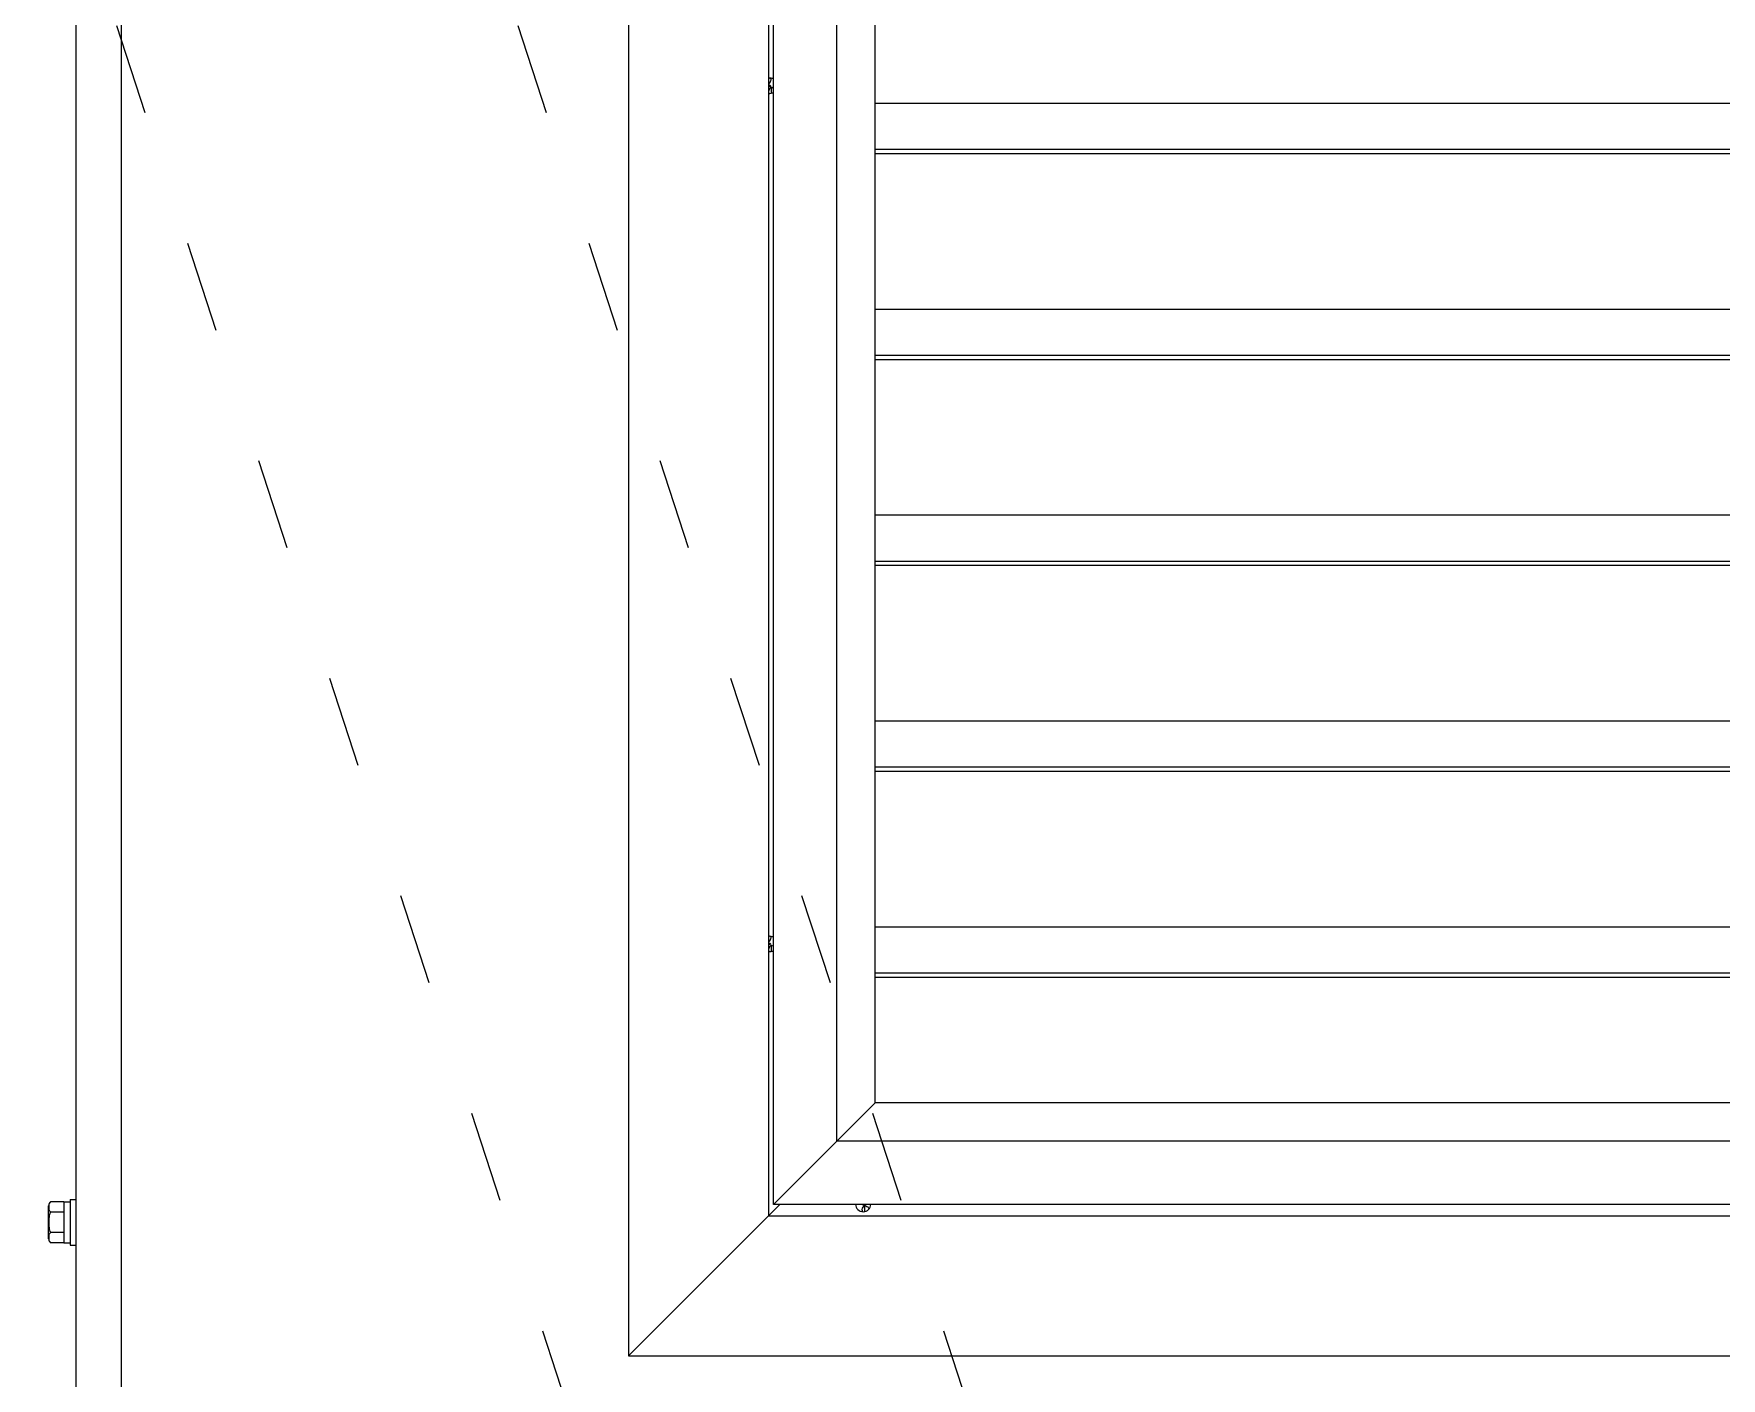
# Model space of a CAD drawing. Extents: x 61367 to 140945, y -1257 to 25588.
# Drawn here: x 71421.7 to 71864.2, y 18439.2 to 18791.7 of the extents above; entities that cross this region are included whole.
import ezdxf

# ---------------------------------------------------------------- set-up
doc = ezdxf.new("R2010")
doc.units = 0
doc.header["$MEASUREMENT"] = 0
doc.linetypes.add('ACAD_ISO03W100', pattern=[30, 12, -18])
doc.layers.get('0').update_dxf_attribs({"linetype": 'CONTINUOUS'})
for name, color, linetype in [('2401-00300-M6-16HWMC_0', 7, 'CONTINUOUS'), ('2401-00695-M4-16ST_0', 7, 'CONTINUOUS'), ('4212-68099_1_0', 7, 'CONTINUOUS'), ('4212-73755_1_0', 7, 'CONTINUOUS'), ('WATER-PROOF-INNER-DOWN_0', 7, 'CONTINUOUS'), ('WATER-PROOF-INNER-SIDE_0', 7, 'CONTINUOUS'), ('WATER-PROOF-INNER_0', 7, 'CONTINUOUS'), ('WATER-PROOF-OUTER-DOWN_0', 7, 'CONTINUOUS'), ('WATER-PROOF-OUTER-SIDE_0', 7, 'CONTINUOUS')]:
    doc.layers.add(name, color=color, linetype=linetype)
doc.layers.add('THICK', color=7, linetype='CONTINUOUS', lineweight=0)

# ---------------------------------------------------------------- blocks, each defined once
blk = doc.blocks.new('ETRYRTERRTERWDDASW')
at = {"layer": 'THICK', "color": 1, "linetype": 'ACAD_ISO03W100', "ltscale": 2}
for p, q in [((214128.38, 51356.57), (213334.9, 48924.57)), ((214233.57, 51356.57), (213440.09, 48924.57))]:
    blk.add_line(p, q, dxfattribs=at)
blk = doc.blocks.new('ERGRTHTHRT')
at = {"layer": '2401-00300-M6-16HWMC_0', "color": 7, "linetype": 'Continuous'}
for p, q in [((-37978.66, -69467.52), (-37978.66, -69458.81)), ((-37974.66, -69457.81), (-37978.14, -69457.81)), ((-37974.66, -69457.79), (-37973.01, -69457.79)), ((-37974.66, -69457.79), (-37974.66, -69468.54)), ((-37973.01, -69457.16), (-37971.56, -69457.16)), ((-37973.01, -69457.16), (-37973.01, -69469.16)), ((-37974.66, -69460.49), (-37978.14, -69460.49)), ((-37974.66, -69465.84), (-37978.14, -69465.84)), ((-37974.66, -69468.52), (-37978.14, -69468.52)), ((-37974.66, -69468.54), (-37973.01, -69468.54)), ((-37973.01, -69469.16), (-37971.56, -69469.16))]:
    blk.add_line(p, q, dxfattribs=at)
for centre, start, end in [((-37977.44, -69458.81), 124.948, 180), ((-37977.44, -69467.52), 180, 235.052)]:
    blk.add_arc(centre, 1.22, start, end, dxfattribs=at)
for points, knots in [([(-37978.14, -69457.81), (-37978.25, -69457.89), (-37978.44, -69458.09), (-37978.61, -69458.56), (-37978.63, -69459.15), (-37978.61, -69459.73), (-37978.44, -69460.21), (-37978.25, -69460.41), (-37978.14, -69460.49)], [0, 0, 0, 0, 0.14349, 0.266269, 0.5, 0.733731, 0.856508, 1, 1, 1, 1]), ([(-37978.14, -69460.49), (-37978.4, -69460.86), (-37978.6, -69461.8), (-37978.63, -69463.16), (-37978.6, -69464.53), (-37978.4, -69465.47), (-37978.14, -69465.84)], [0, 0, 0, 0, 0.248888, 0.499999, 0.75111, 1, 1, 1, 1]), ([(-37978.14, -69465.84), (-37978.25, -69465.92), (-37978.44, -69466.12), (-37978.61, -69466.59), (-37978.63, -69467.18), (-37978.61, -69467.77), (-37978.44, -69468.24), (-37978.25, -69468.44), (-37978.14, -69468.52)], [0, 0, 0, 0, 0.143491, 0.266268, 0.499999, 0.733731, 0.856509, 1, 1, 1, 1])]:
    blk.add_open_spline(points, degree=3, knots=knots, dxfattribs=at)
at = {"layer": '2401-00695-M4-16ST_0', "color": 7, "linetype": 'Continuous'}
for p, q in [((-37789.26, -69163.4), (-37789.26, -69163.52)), ((-37789.19, -69165.46), (-37789.19, -69167.13)), ((-37789.26, -69388.4), (-37789.26, -69388.52)), ((-37789.19, -69390.46), (-37789.19, -69392.13)), ((-37764.69, -69458.68), (-37764.69, -69460.35)), ((-37765.36, -69459.96), (-37765.36, -69460.21))]:
    blk.add_line(p, q, dxfattribs=at)
for centre in [(-37789.56, -69165.16), (-37789.56, -69390.16)]:
    blk.add_circle(centre, 0.2, dxfattribs=at)
for centre, radius, start, end in [((-37789.56, -69165.16), 2, 59.875, 98.6348), ((-37789.56, -69165.16), 2, 261.3402, 300.004), ((-37789.56, -69390.16), 2, 59.875, 98.6348), ((-37789.56, -69390.16), 2, 261.3402, 300.004), ((-37765.06, -69458.38), 2, 182.3857, 357.6061), ((-37765.06, -69458.38), 0.2, 204.8759, 335.1241)]:
    blk.add_arc(centre, radius, start, end, dxfattribs=at)
for points, knots in [([(-37789.56, -69164.35), (-37789.57, -69164.38), (-37789.66, -69164.54), (-37789.76, -69164.69), (-37789.86, -69164.8)], [0, 0, 0, 0, 0.201768, 1, 1, 1, 1]), ([(-37789.86, -69166.74), (-37789.85, -69166.69), (-37789.78, -69166.42), (-37789.66, -69166.17), (-37789.56, -69165.97)], [0, 0, 0, 0, 0.194813, 1, 1, 1, 1]), ([(-37789.63, -69167.16), (-37789.68, -69167.16), (-37789.79, -69167.13), (-37789.85, -69167.04), (-37789.86, -69166.99)], [0, 0, 0, 0, 0.518556, 1, 1, 1, 1]), ([(-37789.26, -69163.52), (-37789.27, -69163.64), (-37789.35, -69163.93), (-37789.48, -69164.2), (-37789.56, -69164.35)], [0, 0, 0, 0, 0.414722, 1, 1, 1, 1]), ([(-37789.56, -69165.97), (-37789.54, -69165.94), (-37789.43, -69165.76), (-37789.31, -69165.58), (-37789.19, -69165.46)], [0, 0, 0, 0, 0.192336, 1, 1, 1, 1]), ([(-37789.5, -69163.17), (-37789.44, -69163.17), (-37789.31, -69163.21), (-37789.26, -69163.34), (-37789.26, -69163.4)], [0, 0, 0, 0, 0.502949, 1, 1, 1, 1]), ([(-37789.19, -69165.46), (-37789.13, -69165.49), (-37788.91, -69165.58), (-37788.7, -69165.69), (-37788.56, -69165.78)], [0, 0, 0, 0, 0.280836, 1, 1, 1, 1]), ([(-37789.5, -69388.17), (-37789.44, -69388.17), (-37789.31, -69388.21), (-37789.26, -69388.34), (-37789.26, -69388.4)], [0, 0, 0, 0, 0.502949, 1, 1, 1, 1]), ([(-37789.56, -69389.35), (-37789.57, -69389.38), (-37789.66, -69389.54), (-37789.76, -69389.69), (-37789.86, -69389.8)], [0, 0, 0, 0, 0.201768, 1, 1, 1, 1]), ([(-37789.86, -69391.74), (-37789.85, -69391.69), (-37789.78, -69391.42), (-37789.66, -69391.17), (-37789.56, -69390.97)], [0, 0, 0, 0, 0.194813, 1, 1, 1, 1]), ([(-37789.63, -69392.16), (-37789.68, -69392.16), (-37789.79, -69392.13), (-37789.85, -69392.04), (-37789.86, -69391.99)], [0, 0, 0, 0, 0.518556, 1, 1, 1, 1]), ([(-37789.26, -69388.52), (-37789.27, -69388.64), (-37789.35, -69388.93), (-37789.48, -69389.2), (-37789.56, -69389.35)], [0, 0, 0, 0, 0.414722, 1, 1, 1, 1]), ([(-37789.56, -69390.97), (-37789.54, -69390.94), (-37789.43, -69390.76), (-37789.31, -69390.58), (-37789.19, -69390.46)], [0, 0, 0, 0, 0.192336, 1, 1, 1, 1]), ([(-37789.19, -69390.46), (-37789.13, -69390.49), (-37788.91, -69390.58), (-37788.7, -69390.69), (-37788.56, -69390.78)], [0, 0, 0, 0, 0.280836, 1, 1, 1, 1]), ([(-37765.36, -69459.96), (-37765.35, -69459.91), (-37765.28, -69459.64), (-37765.16, -69459.39), (-37765.06, -69459.19)], [0, 0, 0, 0, 0.194813, 1, 1, 1, 1]), ([(-37765.06, -69459.19), (-37765.04, -69459.16), (-37764.93, -69458.97), (-37764.81, -69458.8), (-37764.69, -69458.68)], [0, 0, 0, 0, 0.192336, 1, 1, 1, 1]), ([(-37764.69, -69458.68), (-37764.48, -69458.76), (-37764.13, -69458.93), (-37763.72, -69459.22), (-37763.53, -69459.62), (-37763.7, -69459.85), (-37763.79, -69459.93)], [0, 0, 0, 0, 0.358194, 0.617355, 0.800378, 1, 1, 1, 1]), ([(-37765.13, -69460.38), (-37765.18, -69460.38), (-37765.29, -69460.35), (-37765.35, -69460.25), (-37765.36, -69460.21)], [0, 0, 0, 0, 0.518556, 1, 1, 1, 1])]:
    blk.add_open_spline(points, degree=3, knots=knots, dxfattribs=at)
at = {"layer": '4212-68099_1_0', "color": 7, "linetype": 'Continuous'}
blk.add_line((-37959.56, -69588.16), (-37959.56, -67513.16), dxfattribs=at)
at = {"layer": '4212-73755_1_0', "color": 7, "linetype": 'Continuous'}
blk.add_line((-37971.56, -68537.16), (-37971.56, -69588.66), dxfattribs=at)
at = {"layer": 'WATER-PROOF-INNER-DOWN_0', "color": 7, "linetype": 'Continuous'}
for p, q in [((-37771.86, -69441.76), (-37761.96, -69431.86)), ((-37318.16, -69431.86), (-37761.96, -69431.86)), ((-37788.56, -69458.46), (-37771.96, -69441.86)), ((-37308.16, -69441.86), (-37771.96, -69441.86)), ((-37291.56, -69458.46), (-37788.56, -69458.46))]:
    blk.add_line(p, q, dxfattribs=at)
at = {"layer": 'WATER-PROOF-INNER-SIDE_0', "color": 7, "linetype": 'Continuous'}
for p, q in [((-37788.56, -69458.46), (-37788.56, -68642.46)), ((-37771.96, -69441.86), (-37771.96, -68659.06)), ((-37761.96, -69431.86), (-37761.96, -68669.07)), ((-37771.91, -69441.82), (-37761.96, -69431.86)), ((-37788.56, -69458.46), (-37771.96, -69441.86))]:
    blk.add_line(p, q, dxfattribs=at)
at = {"layer": 'WATER-PROOF-INNER_0', "color": 7, "linetype": 'Continuous'}
for p, q in [((-37318.16, -69169.78), (-37761.96, -69169.78)), ((-37318.16, -69181.86), (-37761.96, -69181.86)), ((-37318.16, -69182.98), (-37761.96, -69182.98)), ((-37318.16, -69223.78), (-37761.96, -69223.78)), ((-37318.16, -69235.86), (-37761.96, -69235.86)), ((-37318.16, -69236.98), (-37761.96, -69236.98)), ((-37318.16, -69277.78), (-37761.96, -69277.78)), ((-37318.16, -69289.86), (-37761.96, -69289.86)), ((-37318.16, -69290.98), (-37761.96, -69290.98)), ((-37318.16, -69331.78), (-37761.96, -69331.78)), ((-37318.16, -69343.86), (-37761.96, -69343.86)), ((-37318.16, -69344.98), (-37761.96, -69344.98)), ((-37318.16, -69385.78), (-37761.96, -69385.78)), ((-37318.16, -69397.86), (-37761.96, -69397.86)), ((-37318.16, -69398.98), (-37761.96, -69398.98))]:
    blk.add_line(p, q, dxfattribs=at)
at = {"layer": 'WATER-PROOF-OUTER-DOWN_0', "color": 7, "linetype": 'Continuous'}
for p, q in [((-37786.91, -69458.51), (-37826.56, -69498.16)), ((-37789.86, -69461.46), (-37290.26, -69461.46)), ((-37826.56, -69498.16), (-37253.56, -69498.16))]:
    blk.add_line(p, q, dxfattribs=at)
at = {"layer": 'WATER-PROOF-OUTER-SIDE_0', "color": 7, "linetype": 'Continuous'}
for p, q in [((-37826.56, -68604.16), (-37826.56, -69498.16)), ((-37789.86, -68640.86), (-37789.86, -69461.46)), ((-37786.91, -69458.51), (-37826.56, -69498.16))]:
    blk.add_line(p, q, dxfattribs=at)

msp = doc.modelspace()

# ---------------------------------------------------------------- block references
at = {"lineweight": -3}
msp.add_blockref('ERGRTHTHRT', (109404.232, 87943.251), dxfattribs=at)
at = {"xscale": -1}
msp.add_blockref('ETRYRTERRTERWDDASW', (285137.262, -30908.483), dxfattribs=at)

doc.saveas('drawing.dxf')
